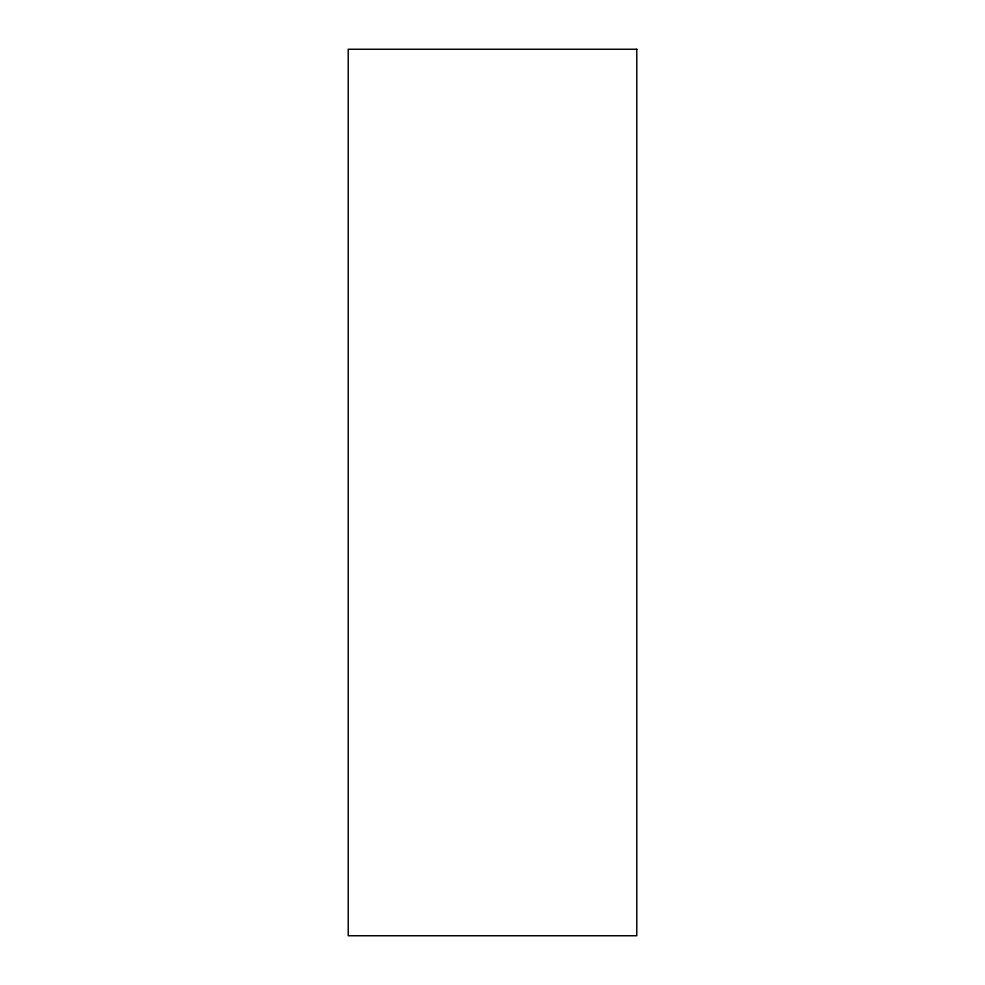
<?xml version="1.0" encoding="UTF-8"?>
<svg xmlns="http://www.w3.org/2000/svg" width="985" height="985" viewBox="0 0 985 985"><rect width="100%" height="100%" fill="white"/><g stroke="black" fill="none" stroke-linecap="round" stroke-linejoin="round"><path stroke-width="1.48" d="M636.778 49.25L348.222 49.25L348.222 935.75L636.778 935.75L636.778 49.25"/></g></svg>
